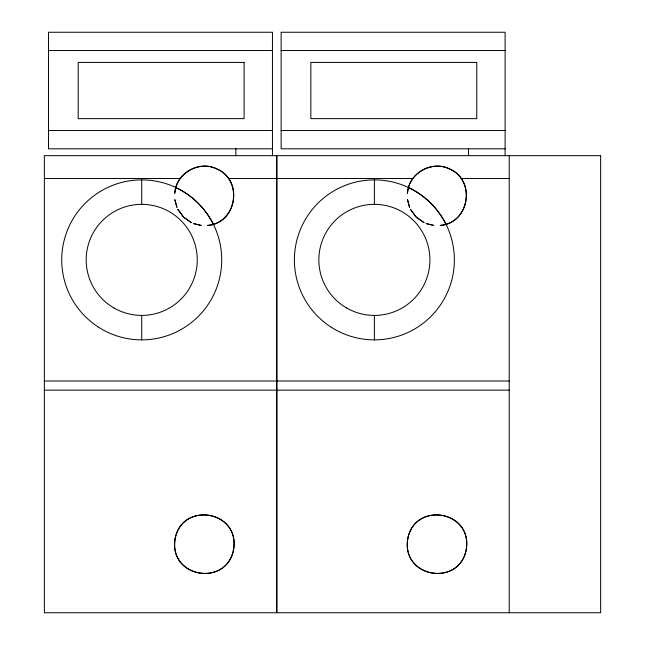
<?xml version="1.0" encoding="UTF-8"?>
<svg xmlns="http://www.w3.org/2000/svg" width="645" height="645" viewBox="0 0 645 645"><rect width="100%" height="100%" fill="white"/><g stroke="black" fill="none" stroke-linecap="round" stroke-linejoin="round"><path stroke-width="0.97" d="M175.835 187.526L174.739 193.339C175.69 173.602 198.974 159.992 216.631 168.837C243.762 180.003 236.957 223.339 207.537 225.428C236.876 223.114 243.633 180.181 216.631 168.837C200.926 161.202 180.35 170.667 175.835 187.526C191.936 195.193 205.303 208.27 213.318 224.21M408.487 187.526L407.398 193.339C408.35 173.602 431.634 159.992 449.291 168.837C476.421 180.003 469.616 223.339 440.188 225.428C469.536 223.114 476.292 180.181 449.291 168.837C433.585 161.202 413.01 170.667 408.487 187.526C424.595 195.193 437.955 208.27 445.977 224.21M48.48 50.536L272.448 50.536M281.131 50.536L505.108 50.536M48.48 130.524L272.448 130.524M281.131 130.524L505.108 130.524M272.448 148.81L48.48 148.81L48.48 32.25L272.448 32.25L272.448 155.663M505.108 148.81L281.131 148.81L281.131 32.25L505.108 32.25L505.108 155.663M44.36 178.52L180.237 178.52M228.451 178.52L276.56 178.52M277.019 178.52L412.897 178.52M461.102 178.52L509.219 178.52M44.36 381.01L276.56 381.01M277.019 381.01L509.219 381.01M44.36 390.152L276.56 390.152M277.019 390.152L509.219 390.152M509.219 155.663L509.219 612.75M468.536 148.455L468.536 155.663M374.382 179.891L374.382 204.344M374.382 315.413L374.382 339.867M235.885 148.455L235.885 155.663M141.723 179.891L141.723 204.344M141.723 315.413L141.723 339.867M174.755 541.518C171.376 580.315 230.305 585.684 233.933 546.855C237.312 508.058 178.375 502.689 174.755 541.518M407.406 541.518C404.036 580.315 462.965 585.684 466.593 546.855C469.971 508.058 411.034 502.689 407.406 541.518M175.126 538.785C168.361 577.025 226.169 587.845 233.555 549.596C240.319 511.348 182.519 500.528 175.126 538.785M407.785 538.785C401.021 577.025 458.821 587.845 466.214 549.596C472.978 511.348 415.178 500.528 407.785 538.785M244.108 62.42L78.19 62.42L78.19 118.64L244.108 118.64L244.108 62.42M476.768 62.42L310.842 62.42L310.842 118.64L476.768 118.64L476.768 62.42M276.56 155.663L44.36 155.663L44.36 612.75L276.56 612.75L276.56 155.663M600.64 155.663L277.019 155.663L277.019 612.75L600.64 612.75L600.64 155.663M433.754 225.419L426.2 223.565L433.754 225.419M201.095 225.419L193.54 223.565L201.095 225.419M424.007 222.606L416.219 217.123L410.567 209.456L416.219 217.123L424.007 222.606M191.347 222.606L183.567 217.123L177.915 209.456L183.567 217.123L191.347 222.606M409.559 207.279L407.543 199.773L409.559 207.279M176.907 207.279L174.884 199.773L176.907 207.279M346.615 307.971A55.535 55.535 0 0 0 429.917 259.879A55.535 55.535 0 0 0 346.615 211.786A55.535 55.535 0 0 0 346.615 307.971M331.24 327.241A79.988 79.988 0 0 0 454.282 263.563A79.988 79.988 0 0 0 337.617 188.84A79.988 79.988 0 0 0 331.24 327.241M98.58 327.241A79.988 79.988 0 0 0 221.63 263.563A79.988 79.988 0 0 0 104.958 188.84A79.988 79.988 0 0 0 98.58 327.241M113.955 307.971A55.535 55.535 0 0 0 197.257 259.879A55.535 55.535 0 0 0 113.955 211.786A55.535 55.535 0 0 0 113.955 307.971"/></g></svg>
